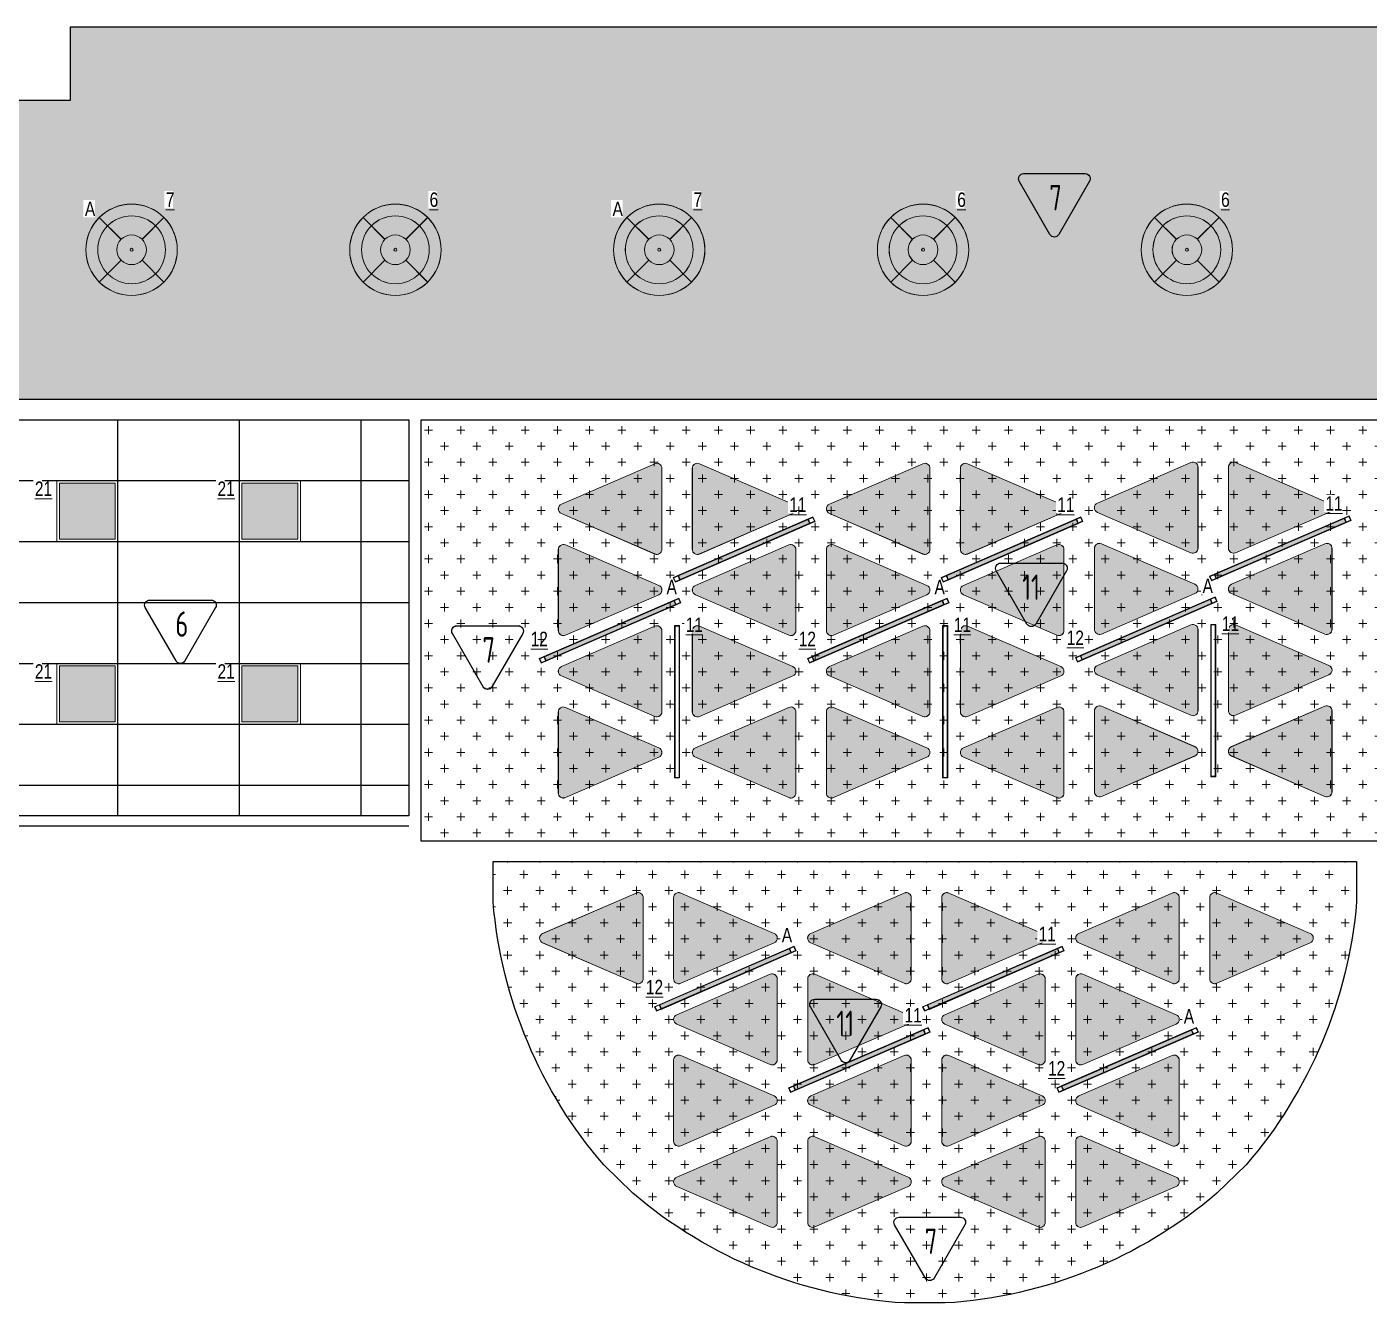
# Model space of a CAD drawing. Header units: millimetres. Extents: x -510890 to 418982, y -118257 to 141350.
# Drawn here: x 83567 to 96796, y 62294 to 74866 of the extents above; entities that cross this region are included whole.
import ezdxf

# ---------------------------------------------------------------- set-up
doc = ezdxf.new("R2010")
doc.units = ezdxf.units.MM
for name, color, linetype, lineweight in [('_ЭОМ_ОБЩ_Освещение_текст тип светильника', 172, 'Continuous', 50), ('_ЭОМ_светильник А', 1, 'Continuous', 35), ('_ЭОМ_светильник Р', 4, 'Continuous', 35), ('АР_Потолки_Штриховка', 252, 'Continuous', 0)]:
    doc.layers.add(name, color=color, linetype=linetype, lineweight=lineweight)
doc.layers.add('X-ref Light', color=250, linetype='Continuous')
for name, color, linetype, lineweight, true_color in [('АР_Потолок_RAL 095 85 40', 7, 'Continuous', 5, 0xddc87a), ('АР_Потолок_RAL 100 70 20', 7, 'Continuous', 5, 0xb3ac85), ('АР_Потолок_Покраска', 7, 'Continuous', 5, 0x007399), ('АР_Потолок_Текстура дерево', 7, 'Continuous', 5, 0xe7bf8e)]:
    doc.layers.add(name, color=color, linetype=linetype, lineweight=lineweight, true_color=true_color)
doc.layers.get('X-ref Light').off()
doc.styles.add('ISOCPEUR', font='isocpeur.ttf', dxfattribs={"height": 800})
doc.styles.add('ГОСТ', font='cad.shx', dxfattribs={"width": 0.8})

# ---------------------------------------------------------------- blocks, each defined once
blk = doc.blocks.new('A$C4757d704')
at = {"true_color": 0xf8f6b0, "transparency": 33554687}
h = blk.add_hatch(color=51, dxfattribs=at)
h.dxf.hatch_style = 1
h.paths.add_polyline_path([(214, 686), (132, 768, 0.198841), (0, 450, 0.198983), (132, 132), (214, 214, -0.198912), (116, 450, -0.198912)])
edge = h.paths.add_edge_path()
edge.add_arc((450, 450), 334, 135, 180)
edge.add_arc((450, 450), 334, 180, 225)
edge.add_line((214, 214), (347, 347))
edge.add_ellipse((450, 450), major_axis=(-146, 0), ratio=1, start_angle=315, end_angle=405, ccw=False)
edge.add_line((347, 553), (214, 686))
edge = h.paths.add_edge_path()
edge.add_line((214, 686), (347, 553))
edge.add_ellipse((450, 450), major_axis=(-146, 0), ratio=1, start_angle=225, end_angle=315, ccw=False)
edge.add_line((553, 553), (686, 686))
edge.add_arc((450, 450), 334, 45, 135)
h.paths.add_polyline_path([(132, 768), (214, 686, -0.414214), (686, 686), (768, 768, 0.414374)])
h.paths.add_polyline_path([(768, 768), (686, 686, -0.198912), (784, 450, -0.198912), (686, 214), (768, 132, 0.198983), (900, 450, 0.198841)])
edge = h.paths.add_edge_path()
edge.add_line((686, 686), (553, 553))
edge.add_ellipse((450, 450), major_axis=(-146, 0), ratio=1, start_angle=495, end_angle=585, ccw=False)
edge.add_line((553, 347), (686, 214))
edge.add_arc((450, 450), 334, 315, 360)
edge.add_arc((450, 450), 334, 0, 45)
edge = h.paths.add_edge_path()
edge.add_ellipse((450, 450), major_axis=(-146, 0), ratio=1, start_angle=405, end_angle=495, ccw=False)
edge.add_line((347, 347), (214, 214))
edge.add_arc((450, 450), 334, 225, 315)
edge.add_line((686, 214), (553, 347))
h.paths.add_polyline_path([(768, 132), (686, 214, -0.414214), (214, 214), (132, 132, 0.414054)])
edge = h.paths.add_edge_path()
edge.add_ellipse((450, 450), major_axis=(-146, 0), ratio=1, start_angle=495, end_angle=585)
edge.add_ellipse((450, 450), major_axis=(-146, 0), ratio=1, start_angle=225, end_angle=315)
edge.add_ellipse((450, 450), major_axis=(-146, 0), ratio=1, start_angle=315, end_angle=405)
edge.add_ellipse((450, 450), major_axis=(-146, 0), ratio=1, start_angle=405, end_angle=495)
edge = h.paths.add_edge_path(flags=0)
edge.add_ellipse((450, 450), major_axis=(-14.6, 0), ratio=1, start_angle=0, end_angle=360)
edge = h.paths.add_edge_path(flags=16)
edge.add_ellipse((450, 450), major_axis=(-14.6, 0), ratio=1, start_angle=0, end_angle=360)
at = {"layer": 'АР_Потолки_Штриховка', "color": 18, "ltscale": 100, "true_color": 0x000000}
for points in [[(132, 768), (347, 553)], [(768, 768), (553, 553)], [(347, 347), (132, 132)], [(553, 347), (768, 132)]]:
    blk.add_lwpolyline(points, dxfattribs=at)
for radius in [450, 334]:
    blk.add_circle((450, 450), radius, dxfattribs=at)
for major_axis in [(-146, 0), (-146, 0), (-14.6, 0)]:
    blk.add_ellipse((450, 450), major_axis=major_axis, ratio=1, start_param=3.926991, end_param=10.210176, dxfattribs=at)
blk = doc.blocks.new('RVE-SLIM-PRIME-595')
at = {"color": 0, "linetype": 'ByBlock', "lineweight": -2, "ltscale": 40}
for points in [[(300, -300), (-300, -300), (-300, 300), (300, 300)], [(275, -275), (-275, -275), (-275, 275), (275, 275)]]:
    blk.add_lwpolyline(points, close=True, dxfattribs=at)
blk = doc.blocks.new('RVE-PLS5070-1500-P')
at = {"color": 0, "linetype": 'ByBlock', "lineweight": -2, "ltscale": 40}
for points in [[(750, -25), (-750, -25), (-750, 25), (750, 25)], [(745, -20), (-745, -20), (-745, 20), (745, 20)]]:
    blk.add_lwpolyline(points, close=True, dxfattribs=at)
blk = doc.blocks.new('светильник школа коридор')
at = {"color": 0, "linetype": 'ByBlock', "lineweight": -2}
for points in [[(-318, 318), (-103, 103)], [(318, 318), (103, 103)], [(-103, -103), (-318, -318)], [(103, -103), (318, -318)]]:
    blk.add_lwpolyline(points, dxfattribs=at)
blk.add_circle((0, 0), 334, dxfattribs=at)
for major_axis in [(-450, 0), (-146, 0), (-146, 0), (-14.6, 0)]:
    blk.add_ellipse((0, 0), major_axis=major_axis, ratio=1, start_param=3.926991, end_param=10.210176, dxfattribs=at)
blk = doc.blocks.new('A$C3d4fb99f')
at = {"layer": 'АР_Потолки_Штриховка', "color": 18, "lineweight": 18, "ltscale": 100, "true_color": 0x000000}
for points in [[(26824, -14536, 0.539691), (26894, -14490), (26894, -13693, 0.539691), (26824, -13647), (25904, -14046, 0.656611), (25904, -14137), (26824, -14536)], [(27264, -14536, -0.539691), (27194, -14490), (27194, -13693, -0.539691), (27264, -13647), (28185, -14046, -0.656611), (28185, -14137), (27264, -14536)], [(29466, -14536, 0.539691), (29536, -14490), (29536, -13693, 0.539691), (29466, -13647), (28545, -14046, 0.656611), (28545, -14137), (29466, -14536)], [(29906, -14536, -0.539691), (29836, -14490), (29836, -13693, -0.539691), (29906, -13647), (30827, -14046, -0.656611), (30827, -14137), (29906, -14536)], [(32108, -14525, 0.539691), (32178, -14479), (32178, -13681, 0.539691), (32108, -13635), (31187, -14034, 0.656611), (31187, -14126), (32108, -14525)], [(32547, -14525, -0.539691), (32478, -14479), (32478, -13681, -0.539691), (32547, -13635), (33468, -14034, -0.656611), (33468, -14126), (32547, -14525)], [(25943, -15336, -0.539691), (25874, -15290), (25874, -14493, -0.539691), (25943, -14447), (26864, -14846, -0.656611), (26864, -14937), (25943, -15336)], [(28145, -15336, 0.539691), (28215, -15290), (28215, -14493, 0.539691), (28145, -14447), (27224, -14846, 0.656611), (27224, -14937), (28145, -15336)], [(28585, -15336, -0.539691), (28515, -15290), (28515, -14493, -0.539691), (28585, -14447), (29506, -14846, -0.656611), (29506, -14937), (28585, -15336)], [(30787, -15336, 0.539691), (30857, -15290), (30857, -14493, 0.539691), (30787, -14447), (29866, -14846, 0.656611), (29866, -14937), (30787, -15336)], [(31227, -15325, -0.539691), (31157, -15279), (31157, -14481, -0.539691), (31227, -14435), (32147, -14834, -0.656611), (32147, -14926), (31227, -15325)], [(33428, -15325, 0.539691), (33498, -15279), (33498, -14481, 0.539691), (33428, -14435), (32508, -14834, 0.656611), (32508, -14926), (33428, -15325)], [(26824, -16136, 0.539691), (26894, -16090), (26894, -15293, 0.539691), (26824, -15247), (25904, -15646, 0.656611), (25904, -15737), (26824, -16136)], [(27264, -16136, -0.539691), (27194, -16090), (27194, -15293, -0.539691), (27264, -15247), (28185, -15646, -0.656611), (28185, -15737), (27264, -16136)], [(29466, -16136, 0.539691), (29536, -16090), (29536, -15293, 0.539691), (29466, -15247), (28545, -15646, 0.656611), (28545, -15737), (29466, -16136)], [(29906, -16136, -0.539691), (29836, -16090), (29836, -15293, -0.539691), (29906, -15247), (30827, -15646, -0.656611), (30827, -15737), (29906, -16136)], [(32108, -16125, 0.539691), (32178, -16079), (32178, -15281, 0.539691), (32108, -15235), (31187, -15634, 0.656611), (31187, -15726), (32108, -16125)], [(32547, -16125, -0.539691), (32478, -16079), (32478, -15281, -0.539691), (32547, -15235), (33468, -15634, -0.656611), (33468, -15726), (32547, -16125)], [(25943, -16936, -0.539691), (25874, -16890), (25874, -16093, -0.539691), (25943, -16047), (26864, -16446, -0.656611), (26864, -16537), (25943, -16936)], [(28145, -16936, 0.539691), (28215, -16890), (28215, -16093, 0.539691), (28145, -16047), (27224, -16446, 0.656611), (27224, -16537), (28145, -16936)], [(28585, -16936, -0.539691), (28515, -16890), (28515, -16093, -0.539691), (28585, -16047), (29506, -16446, -0.656611), (29506, -16537), (28585, -16936)], [(30787, -16936, 0.539691), (30857, -16890), (30857, -16093, 0.539691), (30787, -16047), (29866, -16446, 0.656611), (29866, -16537), (30787, -16936)], [(31227, -16925, -0.539691), (31157, -16879), (31157, -16081, -0.539691), (31227, -16035), (32147, -16434, -0.656611), (32147, -16526), (31227, -16925)], [(33428, -16925, 0.539691), (33498, -16879), (33498, -16081, 0.539691), (33428, -16035), (32508, -16434, 0.656611), (32508, -16526), (33428, -16925)], [(26640, -18765, 0.539691), (26710, -18719), (26710, -17922, 0.539691), (26640, -17876), (25719, -18274, 0.656611), (25719, -18366), (26640, -18765)], [(27080, -18765, -0.539691), (27010, -18719), (27010, -17922, -0.539691), (27080, -17876), (28001, -18274, -0.656611), (28001, -18366), (27080, -18765)], [(29282, -18765, 0.539691), (29352, -18719), (29352, -17922, 0.539691), (29282, -17876), (28361, -18274, 0.656611), (28361, -18366), (29282, -18765)], [(29722, -18765, -0.539691), (29652, -18719), (29652, -17922, -0.539691), (29722, -17876), (30642, -18274, -0.656611), (30642, -18366), (29722, -18765)], [(31923, -18765, 0.539691), (31993, -18719), (31993, -17922, 0.539691), (31923, -17876), (31003, -18274, 0.656611), (31003, -18366), (31923, -18765)], [(32363, -18765, -0.539691), (32293, -18719), (32293, -17922, -0.539691), (32363, -17876), (33284, -18274, -0.656611), (33284, -18366), (32363, -18765)], [(27961, -19565, 0.539691), (28031, -19519), (28031, -18722, 0.539691), (27961, -18676), (27040, -19074, 0.656611), (27040, -19166), (27961, -19565)], [(28401, -19565, -0.539691), (28331, -19519), (28331, -18722, -0.539691), (28401, -18676), (29322, -19074, -0.656611), (29322, -19166), (28401, -19565)], [(30603, -19565, 0.539691), (30672, -19519), (30672, -18722, 0.539691), (30603, -18676), (29682, -19074, 0.656611), (29682, -19166), (30603, -19565)], [(31042, -19565, -0.539691), (30972, -19519), (30972, -18722, -0.539691), (31042, -18676), (31963, -19074, -0.656611), (31963, -19166), (31042, -19565)], [(27080, -20365, -0.539691), (27010, -20319), (27010, -19522, -0.539691), (27080, -19476), (28001, -19874, -0.656611), (28001, -19966), (27080, -20365)], [(29282, -20365, 0.539691), (29352, -20319), (29352, -19522, 0.539691), (29282, -19476), (28361, -19874, 0.656611), (28361, -19966), (29282, -20365)], [(29722, -20365, -0.539691), (29652, -20319), (29652, -19522, -0.539691), (29722, -19476), (30642, -19874, -0.656611), (30642, -19966), (29722, -20365)], [(31923, -20365, 0.539691), (31993, -20319), (31993, -19522, 0.539691), (31923, -19476), (31003, -19874, 0.656611), (31003, -19966), (31923, -20365)], [(27961, -21165, 0.539691), (28031, -21119), (28031, -20322, 0.539691), (27961, -20276), (27040, -20674, 0.656611), (27040, -20766), (27961, -21165)], [(28401, -21165, -0.539691), (28331, -21119), (28331, -20322, -0.539691), (28401, -20276), (29322, -20674, -0.656611), (29322, -20766), (28401, -21165)], [(30603, -21165, 0.539691), (30672, -21119), (30672, -20322, 0.539691), (30603, -20276), (29682, -20674, 0.656611), (29682, -20766), (30603, -21165)], [(31042, -21165, -0.539691), (30972, -21119), (30972, -20322, -0.539691), (31042, -20276), (31963, -20674, -0.656611), (31963, -20766), (31042, -21165)]]:
    blk.add_lwpolyline(points, format="xyb", dxfattribs=at)
for points in [[(21531, -14414), (20931, -14414), (20931, -13814), (21531, -13814)], [(21506, -14389), (20956, -14389), (20956, -13839), (21506, -13839)], [(23331, -14414), (22731, -14414), (22731, -13814), (23331, -13814)], [(23306, -14389), (22756, -14389), (22756, -13839), (23306, -13839)], [(27072, -14793), (28357, -14236), (28337, -14190), (27052, -14747)], [(27075, -14786), (28350, -14234), (28334, -14197), (27059, -14749)], [(29714, -14793), (30999, -14236), (30979, -14190), (29694, -14747)], [(29716, -14786), (30992, -14234), (30976, -14197), (29701, -14749)], [(32356, -14781), (33640, -14225), (33620, -14179), (32336, -14735)], [(32358, -14775), (33634, -14222), (33618, -14186), (32342, -14738)], [(25751, -15593), (27036, -15036), (27016, -14990), (25732, -15547)], [(25754, -15586), (27030, -15034), (27014, -14997), (25738, -15549)], [(28393, -15593), (29678, -15036), (29658, -14990), (28373, -15547)], [(28396, -15586), (29671, -15034), (29655, -14997), (28380, -15549)], [(31035, -15581), (32319, -15025), (32300, -14979), (31015, -15535)], [(31037, -15575), (32313, -15022), (32297, -14986), (31022, -15538)], [(21531, -16214), (20931, -16214), (20931, -15614), (21531, -15614)], [(21506, -16189), (20956, -16189), (20956, -15639), (21506, -15639)], [(23331, -16214), (22731, -16214), (22731, -15614), (23331, -15614)], [(23306, -16189), (22756, -16189), (22756, -15639), (23306, -15639)], [(26888, -19022), (28173, -18465), (28153, -18419), (26868, -18976)], [(26891, -19015), (28166, -18462), (28150, -18426), (26875, -18978)], [(29530, -19022), (30814, -18465), (30794, -18419), (29510, -18976)], [(29532, -19015), (30808, -18462), (30792, -18426), (29516, -18978)], [(28209, -19822), (29494, -19265), (29474, -19219), (28189, -19776)], [(28211, -19815), (29487, -19262), (29471, -19226), (28196, -19778)], [(30850, -19822), (32135, -19265), (32115, -19219), (30830, -19776)], [(30853, -19815), (32128, -19262), (32113, -19226), (30837, -19778)]]:
    blk.add_lwpolyline(points, close=True, dxfattribs=at)
at = {"layer": '_ЭОМ_светильник А', "color": 18, "lineweight": 18, "ltscale": 100, "true_color": 0x000000, "rotation": 203.4213310063314}
for p in [(26384, -15292), (29026, -15292), (31667, -15280), (27520, -18720), (31483, -19520)]:
    blk.add_blockref('RVE-PLS5070-1500-P', p, dxfattribs=at)
at = {"layer": '_ЭОМ_светильник Р', "color": 18, "lineweight": 18, "ltscale": 100, "true_color": 0x000000}
for name, p in [('светильник школа коридор', (24268, -11540)), ('светильник школа коридор', (29468, -11540)), ('светильник школа коридор', (32068, -11540)), ('RVE-SLIM-PRIME-595', (21231, -14114)), ('RVE-SLIM-PRIME-595', (23031, -14114)), ('RVE-SLIM-PRIME-595', (21231, -15914)), ('RVE-SLIM-PRIME-595', (23031, -15914))]:
    blk.add_blockref(name, p, dxfattribs=at)
for p, rotation in [((27044, -15992), 89.99999999999997), ((29686, -15992), 89.99999999999997), ((32328, -15980), 89.99999999999997), ((28841, -19520), 203.4213310063314)]:
    blk.add_blockref('RVE-PLS5070-1500-P', p, dxfattribs=dict(at, rotation=rotation))
at = {"layer": 'X-ref Light', "color": 18, "linetype": 'ByBlock', "lineweight": 18, "ltscale": 40, "true_color": 0x000000}
for p in [(21218, -11990), (23818, -11990), (26418, -11990), (29018, -11990), (31618, -11990)]:
    blk.add_blockref('A$C4757d704', p, dxfattribs=at)
at = {"layer": '_ЭОМ_ОБЩ_Освещение_текст тип светильника', "color": 18, "lineweight": 18, "ltscale": 40, "true_color": 0x000000, "char_height": 142.2, "width": 55.87, "attachment_point": 1, "style": 'ГОСТ', "bg_fill": 3, "box_fill_scale": 1.1, "bg_fill_color": 256, "bg_fill_transparency": 0}
for s, insert in [('{\\L6}', (24605, -10975)), ('{\\L6}', (29805, -10975)), ('{\\L6}', (32405, -10975)), ('{\\L21}', (20715, -13822)), ('{\\L21}', (22515, -13822)), ('{\\L11}', (27129, -15163)), ('{\\L11}', (29771, -15163)), ('{\\L11}', (32412, -15151)), ('{\\L12}', (25601, -15302)), ('{\\L12}', (28243, -15302)), ('{\\L12}', (30884, -15291)), ('{\\L21}', (20715, -15622)), ('{\\L21}', (22515, -15622)), ('{\\L12}', (26737, -18731)), ('{\\L11}', (29286, -19008)), ('{\\L12}', (30700, -19531))]:
    blk.add_mtext(s, dxfattribs=dict(at, insert=insert))
at = {"layer": '_ЭОМ_светильник А', "color": 18, "lineweight": 18, "ltscale": 100, "true_color": 0x000000, "char_height": 142, "width": 86.04, "attachment_point": 1, "style": 'ГОСТ', "bg_fill": 3, "box_fill_scale": 1.1, "bg_fill_color": 256, "bg_fill_transparency": 0}
for insert in [(21208, -11065, 0), (26408, -11065, 0), (26940, -14790), (29581, -14790), (32223, -14779), (28076, -18219), (32038, -19019)]:
    blk.add_mtext('А', dxfattribs=dict(at, insert=insert))
at = {"layer": '_ЭОМ_светильник А', "color": 18, "lineweight": 18, "ltscale": 100, "true_color": 0x000000}
for p in [(21668, -11540), (26868, -11540)]:
    blk.add_blockref('светильник школа коридор', p, dxfattribs=at)
at = {"layer": '_ЭОМ_светильник Р', "color": 18, "lineweight": 18, "ltscale": 100, "true_color": 0x000000, "rotation": 203.4213310063314}
for p in [(27705, -14492), (30346, -14492), (32988, -14480), (30162, -18720)]:
    blk.add_blockref('RVE-PLS5070-1500-P', p, dxfattribs=at)
at = {"layer": '_ЭОМ_ОБЩ_Освещение_текст тип светильника', "color": 18, "lineweight": 18, "ltscale": 40, "true_color": 0x000000, "char_height": 142.2, "width": 55.87, "attachment_point": 1, "style": 'ГОСТ', "bg_fill": 3, "box_fill_scale": 1.1, "bg_fill_color": 256, "bg_fill_transparency": 0}
for s, insert in [('{\\L7}', (22005, -10975)), ('{\\L7}', (27205, -10975)), ('{\\L11}', (28150, -13979)), ('{\\L11}', (30791, -13979)), ('{\\L11}', (33433, -13967)), ('{\\L11}', (30607, -18208))]:
    blk.add_mtext(s, dxfattribs=dict(at, insert=insert))

msp = doc.modelspace()

# ---------------------------------------------------------------- hatches: boundary and pattern name
at = {"layer": 'АР_Потолки_Штриховка', "ltscale": 100, "true_color": 0xf8f6b0}
h = msp.add_hatch(color=51, dxfattribs=at)
h.dxf.hatch_style = 1
h.paths.add_polyline_path([(83887.5, 69820.7), (84437.5, 69820.7), (84437.5, 70370.7), (83887.5, 70370.7)])
h = msp.add_hatch(color=51, dxfattribs=at)
h.dxf.hatch_style = 1
h.paths.add_polyline_path([(85687.5, 69820.7), (86237.5, 69820.7), (86237.5, 70370.7), (85687.5, 70370.7)])
h = msp.add_hatch(color=51, dxfattribs=at)
h.dxf.hatch_style = 1
h.paths.add_polyline_path([(90006.3, 69423.5), (91281.8, 69976), (91265.9, 70012.7), (89990.4, 69460.2)])
h = msp.add_hatch(color=51, dxfattribs=at)
h.dxf.hatch_style = 1
h.paths.add_polyline_path([(92648, 69423.5), (93923.5, 69976), (93907.6, 70012.7), (92632.1, 69460.2)])
h = msp.add_hatch(color=51, dxfattribs=at)
h.dxf.hatch_style = 1
h.paths.add_polyline_path([(95289.6, 69434.9), (96565.1, 69987.4), (96549.2, 70024.1), (95273.7, 69471.6)])
h = msp.add_hatch(color=51, dxfattribs=at)
h.dxf.hatch_style = 1
h.paths.add_polyline_path([(88685.6, 68623.5), (89961.1, 69176), (89945.2, 69212.7), (88669.7, 68660.2)])
h = msp.add_hatch(color=51, dxfattribs=at)
h.dxf.hatch_style = 1
h.paths.add_polyline_path([(91327.2, 68623.5), (92602.7, 69176), (92586.8, 69212.7), (91311.3, 68660.2)])
h = msp.add_hatch(color=51, dxfattribs=at)
h.dxf.hatch_style = 1
h.paths.add_polyline_path([(93968.9, 68634.9), (95244.4, 69187.4), (95228.5, 69224.1), (93953, 68671.6)])
h = msp.add_hatch(color=51, dxfattribs=at)
h.dxf.hatch_style = 1
h.paths.add_polyline_path([(83887.5, 68020.7), (84437.5, 68020.7), (84437.5, 68570.7), (83887.5, 68570.7)])
h = msp.add_hatch(color=51, dxfattribs=at)
h.dxf.hatch_style = 1
h.paths.add_polyline_path([(85687.5, 68020.7), (86237.5, 68020.7), (86237.5, 68570.7), (85687.5, 68570.7)])
h = msp.add_hatch(color=51, dxfattribs=at)
h.dxf.hatch_style = 1
h.paths.add_polyline_path([(89822.1, 65194.7), (91097.5, 65747.2), (91081.6, 65783.9), (89806.2, 65231.4)])
h = msp.add_hatch(color=51, dxfattribs=at)
h.dxf.hatch_style = 1
h.paths.add_polyline_path([(92463.7, 65194.7), (93739.2, 65747.2), (93723.3, 65783.9), (92447.8, 65231.4)])
h = msp.add_hatch(color=51, dxfattribs=at)
h.dxf.hatch_style = 1
h.paths.add_polyline_path([(91142.9, 64394.7), (92418.4, 64947.2), (92402.5, 64983.9), (91127, 64431.4)])
h = msp.add_hatch(color=51, dxfattribs=at)
h.dxf.hatch_style = 1
h.paths.add_polyline_path([(93784.4, 64394.7), (95059.9, 64947.2), (95044, 64983.9), (93768.5, 64431.4)])
at = {"layer": 'АР_Потолок_RAL 095 85 40', "transparency": 33554687}
h = msp.add_hatch(color=256, dxfattribs=at)
h.dxf.hatch_style = 1
h.paths.add_polyline_path([(88835.1, 70164, 0.6566108), (88835.1, 70072.2), (89755.9, 69673.3, 0.5396909), (89825.8, 69719.2), (89825.8, 70516.9, 0.5396909), (89755.9, 70562.8)])
h = msp.add_hatch(color=256, dxfattribs=at)
h.dxf.hatch_style = 1
h.paths.add_polyline_path([(93758, 70072.2, 0.6566108), (93758, 70164), (92837.3, 70562.8, 0.5396909), (92767.4, 70516.9), (92767.4, 69719.2, 0.5396909), (92837.3, 69673.3)])
h = msp.add_hatch(color=256, dxfattribs=at)
h.dxf.hatch_style = 1
h.paths.add_polyline_path([(91516.5, 69762.8, 0.5396909), (91446.6, 69716.9), (91446.6, 68919.2, 0.5396909), (91516.5, 68873.3), (92437.3, 69272.2, 0.6566108), (92437.3, 69364)])
h = msp.add_hatch(color=256, dxfattribs=at)
h.dxf.hatch_style = 1
h.paths.add_polyline_path([(96359.9, 68884.8, 0.5396909), (96429.8, 68930.6), (96429.8, 69728.3, 0.5396909), (96359.9, 69774.2), (95439.2, 69375.4, 0.6566108), (95439.2, 69283.6)])
h = msp.add_hatch(color=256, dxfattribs=at)
h.dxf.hatch_style = 1
h.paths.add_polyline_path([(90195.6, 68962.8, 0.5396909), (90125.8, 68916.9), (90125.8, 68119.2, 0.5396909), (90195.6, 68073.3), (91116.4, 68472.2, 0.6566108), (91116.4, 68564)])
h = msp.add_hatch(color=256, dxfattribs=at)
h.dxf.hatch_style = 1
h.paths.add_polyline_path([(95039.2, 68084.8, 0.5396909), (95109.1, 68130.6), (95109.1, 68928.3, 0.5396909), (95039.2, 68974.2), (94118.4, 68575.4, 0.6566108), (94118.4, 68483.6)])
h = msp.add_hatch(color=256, dxfattribs=at)
h.dxf.hatch_style = 1
h.paths.add_polyline_path([(88874.9, 68162.8, 0.5396909), (88805, 68116.9), (88805, 67319.2, 0.5396909), (88874.9, 67273.3), (89795.6, 67672.2, 0.6566108), (89795.6, 67764)])
h = msp.add_hatch(color=256, dxfattribs=at)
h.dxf.hatch_style = 1
h.paths.add_polyline_path([(92797.5, 67764, 0.6566108), (92797.5, 67672.2), (93718.3, 67273.3, 0.5396909), (93788.1, 67319.2), (93788.1, 68116.9, 0.5396909), (93718.3, 68162.8)])
h = msp.add_hatch(color=256, dxfattribs=at)
h.dxf.hatch_style = 1
h.paths.add_polyline_path([(88650.9, 65935.2, 0.6566108), (88650.9, 65843.4), (89571.6, 65444.6, 0.5396909), (89641.5, 65490.5), (89641.5, 66288.2, 0.5396909), (89571.6, 66334)])
h = msp.add_hatch(color=256, dxfattribs=at)
h.dxf.hatch_style = 1
h.paths.add_polyline_path([(93573.7, 65843.4, 0.6566108), (93573.7, 65935.2), (92653, 66334, 0.5396909), (92583.1, 66288.2), (92583.1, 65490.5, 0.5396909), (92653, 65444.6)])
h = msp.add_hatch(color=256, dxfattribs=at)
h.dxf.hatch_style = 1
h.paths.add_polyline_path([(91332.2, 65534, 0.5396909), (91262.4, 65488.2), (91262.4, 64690.5, 0.5396909), (91332.2, 64644.6), (92253, 65043.4, 0.6566108), (92253, 65135.2)])
h = msp.add_hatch(color=256, dxfattribs=at)
h.dxf.hatch_style = 1
h.paths.add_polyline_path([(90011.4, 64734, 0.5396909), (89941.5, 64688.2), (89941.5, 63890.5, 0.5396909), (90011.4, 63844.6), (90932.1, 64243.4, 0.6566108), (90932.1, 64335.2)])
h = msp.add_hatch(color=256, dxfattribs=at)
h.dxf.hatch_style = 1
h.paths.add_polyline_path([(94854.7, 63844.6, 0.5396909), (94924.6, 63890.5), (94924.6, 64688.2, 0.5396909), (94854.7, 64734), (93934, 64335.2, 0.6566108), (93934, 64243.4)])
h = msp.add_hatch(color=256, dxfattribs=at)
h.dxf.hatch_style = 1
h.paths.add_polyline_path([(92613.2, 63535.2, 0.6566108), (92613.2, 63443.4), (93534, 63044.6, 0.5396909), (93603.9, 63090.5), (93603.9, 63888.2, 0.5396909), (93534, 63934)])
at = {"layer": 'АР_Потолок_RAL 100 70 20', "transparency": 33554687}
h = msp.add_hatch(color=256, dxfattribs=at)
h.dxf.hatch_style = 1
h.paths.add_polyline_path([(91476.8, 70164, 0.6566108), (91476.8, 70072.2), (92397.5, 69673.3, 0.5396909), (92467.4, 69719.2), (92467.4, 70516.9, 0.5396909), (92397.5, 70562.8)])
h = msp.add_hatch(color=256, dxfattribs=at)
h.dxf.hatch_style = 1
h.paths.add_polyline_path([(95478.9, 70574.2, 0.5396909), (95409.1, 70528.3), (95409.1, 69730.6, 0.5396909), (95478.9, 69684.8), (96399.7, 70083.6, 0.6566108), (96399.7, 70175.4)])
h = msp.add_hatch(color=256, dxfattribs=at)
h.dxf.hatch_style = 1
h.paths.add_polyline_path([(90155.9, 69364, 0.6566108), (90155.9, 69272.2), (91076.6, 68873.3, 0.5396909), (91146.5, 68919.2), (91146.5, 69716.9, 0.5396909), (91076.6, 69762.8)])
h = msp.add_hatch(color=256, dxfattribs=at)
h.dxf.hatch_style = 1
h.paths.add_polyline_path([(94088.3, 68930.6, 0.5396909), (94158.2, 68884.8), (95078.9, 69283.6, 0.6566108), (95078.9, 69375.4), (94158.2, 69774.2, 0.5396909), (94088.3, 69728.3)])
h = msp.add_hatch(color=256, dxfattribs=at)
h.dxf.hatch_style = 1
h.paths.add_polyline_path([(88835.1, 68564, 0.6566108), (88835.1, 68472.2), (89755.9, 68073.3, 0.5396909), (89825.8, 68119.2), (89825.8, 68916.9, 0.5396909), (89755.9, 68962.8)])
h = msp.add_hatch(color=256, dxfattribs=at)
h.dxf.hatch_style = 1
h.paths.add_polyline_path([(93758, 68472.2, 0.6566108), (93758, 68564), (92837.3, 68962.8, 0.5396909), (92767.4, 68916.9), (92767.4, 68119.2, 0.5396909), (92837.3, 68073.3)])
h = msp.add_hatch(color=256, dxfattribs=at)
h.dxf.hatch_style = 1
h.paths.add_polyline_path([(91516.5, 68162.8, 0.5396909), (91446.6, 68116.9), (91446.6, 67319.2, 0.5396909), (91516.5, 67273.3), (92437.3, 67672.2, 0.6566108), (92437.3, 67764)])
h = msp.add_hatch(color=256, dxfattribs=at)
h.dxf.hatch_style = 1
h.paths.add_polyline_path([(96359.9, 67284.8, 0.5396909), (96429.8, 67330.6), (96429.8, 68128.3, 0.5396909), (96359.9, 68174.2), (95439.2, 67775.4, 0.6566108), (95439.2, 67683.6)])
h = msp.add_hatch(color=256, dxfattribs=at)
h.dxf.hatch_style = 1
h.paths.add_polyline_path([(91292.5, 65935.2, 0.6566108), (91292.5, 65843.4), (92213.2, 65444.6, 0.5396909), (92283.1, 65490.5), (92283.1, 66288.2, 0.5396909), (92213.2, 66334)])
h = msp.add_hatch(color=256, dxfattribs=at)
h.dxf.hatch_style = 1
h.paths.add_polyline_path([(95294.5, 66334, 0.5396909), (95224.6, 66288.2), (95224.6, 65490.5, 0.5396909), (95294.5, 65444.6), (96215.2, 65843.4, 0.6566108), (96215.2, 65935.2)])
h = msp.add_hatch(color=256, dxfattribs=at)
h.dxf.hatch_style = 1
h.paths.add_polyline_path([(89971.6, 65135.2, 0.6566108), (89971.6, 65043.4), (90892.4, 64644.6, 0.5396909), (90962.2, 64690.5), (90962.2, 65488.2, 0.5396909), (90892.4, 65534)])
h = msp.add_hatch(color=256, dxfattribs=at)
h.dxf.hatch_style = 1
h.paths.add_polyline_path([(93903.9, 64690.5, 0.5396909), (93973.7, 64644.6), (94894.5, 65043.4, 0.6566108), (94894.5, 65135.2), (93973.7, 65534, 0.5396909), (93903.9, 65488.2)])
h = msp.add_hatch(color=256, dxfattribs=at)
h.dxf.hatch_style = 1
h.paths.add_polyline_path([(93573.7, 64243.4, 0.6566108), (93573.7, 64335.2), (92653, 64734, 0.5396909), (92583.1, 64688.2), (92583.1, 63890.5, 0.5396909), (92653, 63844.6)])
h = msp.add_hatch(color=256, dxfattribs=at)
h.dxf.hatch_style = 1
h.paths.add_polyline_path([(91332.2, 63934, 0.5396909), (91262.4, 63888.2), (91262.4, 63090.5, 0.5396909), (91332.2, 63044.6), (92253, 63443.4, 0.6566108), (92253, 63535.2)])
at = {"layer": 'АР_Потолок_Покраска'}
h = msp.add_hatch(dxfattribs=at)
h.set_pattern_fill('CROSS', color=256, scale=25)
h.set_pattern_definition([(0, (134938.16, 0.001), (158.75, 158.75), [79.375, -238.125]), (90, (134977.84, -39.69), (-158.75, 158.75), [79.375, -238.125])])
h.paths.add_polyline_path([(79192.5, 74144.5), (83997.5, 74144.5), (83997.5, 74865.7), (100757.5, 74865.7), (100757.5, 74144.5), (105607.5, 74144.5), (105607.5, 71195.7), (79192.5, 71195.7)])
h = msp.add_hatch(dxfattribs=at)
h.set_pattern_fill('CROSS', color=256, scale=25)
h.set_pattern_definition([(0, (-163498.08, 56765.23), (158.75, 158.75), [79.375, -238.125]), (90, (-163458.4, 56725.54), (-158.75, 158.75), [79.375, -238.125])])
h.paths.add_polyline_path([(87452.5, 70993.8), (97690.8, 70995.7), (97690.8, 66845.7), (87452.5, 66845.7)])
h = msp.add_hatch(dxfattribs=at)
h.set_pattern_fill('CROSS', color=256, scale=25)
h.set_pattern_definition([(0, (134938.16, 0), (158.75, 158.75), [79.375, -238.125]), (90, (134977.84, -39.69), (-158.75, 158.75), [79.375, -238.125])])
edge = h.paths.add_edge_path()
edge.add_line((88162, 66645.7), (96672.2, 66645.7))
edge.add_line((96672.2, 66645.7), (96672.2, 66245.7))
edge.add_arc((92116.9, 66636.9), 4572, 319.30037, 355.09177, ccw=False)
edge.add_line((95583.1, 63655.5), (95295.4, 63377.6))
edge.add_arc((92342.9, 66830.2), 4542.9, 273.46523, 310.53514, ccw=False)
edge.add_line((92617.5, 62295.7), (92217.5, 62295.7))
edge.add_arc((92492, 66830.2), 4542.9, 229.4653, 266.535, ccw=False)
edge.add_line((89539.6, 63377.6), (89251.9, 63655.5))
edge.add_arc((92718.6, 66638.5), 4573.5, 184.92695, 220.71087, ccw=False)
edge.add_line((88162, 66245.7), (88162, 66645.7))
at = {"layer": 'АР_Потолок_Текстура дерево', "transparency": 33554687}
h = msp.add_hatch(color=256, dxfattribs=at)
h.dxf.hatch_style = 1
h.paths.add_polyline_path([(90195.6, 70562.8, 0.5396909), (90125.8, 70516.9), (90125.8, 69719.2, 0.5396909), (90195.6, 69673.3), (91116.4, 70072.2, 0.6566108), (91116.4, 70164)])
h = msp.add_hatch(color=256, dxfattribs=at)
h.dxf.hatch_style = 1
h.paths.add_polyline_path([(95039.2, 69684.8, 0.5396909), (95109.1, 69730.6), (95109.1, 70528.3, 0.5396909), (95039.2, 70574.2), (94118.4, 70175.4, 0.6566108), (94118.4, 70083.6)])
h = msp.add_hatch(color=256, dxfattribs=at)
h.dxf.hatch_style = 1
h.paths.add_polyline_path([(88874.9, 69762.8, 0.5396909), (88805, 69716.9), (88805, 68919.2, 0.5396909), (88874.9, 68873.3), (89795.6, 69272.2, 0.6566108), (89795.6, 69364)])
h = msp.add_hatch(color=256, dxfattribs=at)
h.dxf.hatch_style = 1
h.paths.add_polyline_path([(92797.5, 69364, 0.6566108), (92797.5, 69272.2), (93718.3, 68873.3, 0.5396909), (93788.1, 68919.2), (93788.1, 69716.9, 0.5396909), (93718.3, 69762.8)])
h = msp.add_hatch(color=256, dxfattribs=at)
h.dxf.hatch_style = 1
h.paths.add_polyline_path([(91476.8, 68564, 0.6566108), (91476.8, 68472.2), (92397.5, 68073.3, 0.5396909), (92467.4, 68119.2), (92467.4, 68916.9, 0.5396909), (92397.5, 68962.8)])
h = msp.add_hatch(color=256, dxfattribs=at)
h.dxf.hatch_style = 1
h.paths.add_polyline_path([(95478.9, 68974.2, 0.5396909), (95409.1, 68928.3), (95409.1, 68130.6, 0.5396909), (95478.9, 68084.8), (96399.7, 68483.6, 0.6566108), (96399.7, 68575.4)])
h = msp.add_hatch(color=256, dxfattribs=at)
h.dxf.hatch_style = 1
h.paths.add_polyline_path([(90155.9, 67764, 0.6566108), (90155.9, 67672.2), (91076.6, 67273.3, 0.5396909), (91146.5, 67319.2), (91146.5, 68116.9, 0.5396909), (91076.6, 68162.8)])
h = msp.add_hatch(color=256, dxfattribs=at)
h.dxf.hatch_style = 1
h.paths.add_polyline_path([(94088.3, 67330.6, 0.5396909), (94158.2, 67284.8), (95078.9, 67683.6, 0.6566108), (95078.9, 67775.4), (94158.2, 68174.2, 0.5396909), (94088.3, 68128.3)])
h = msp.add_hatch(color=256, dxfattribs=at)
h.dxf.hatch_style = 1
h.paths.add_polyline_path([(90011.4, 66334, 0.5396909), (89941.5, 66288.2), (89941.5, 65490.5, 0.5396909), (90011.4, 65444.6), (90932.1, 65843.4, 0.6566108), (90932.1, 65935.2)])
h = msp.add_hatch(color=256, dxfattribs=at)
h.dxf.hatch_style = 1
h.paths.add_polyline_path([(94854.7, 65444.6, 0.5396909), (94924.6, 65490.5), (94924.6, 66288.2, 0.5396909), (94854.7, 66334), (93934, 65935.2, 0.6566108), (93934, 65843.4)])
h = msp.add_hatch(color=256, dxfattribs=at)
h.dxf.hatch_style = 1
h.paths.add_polyline_path([(92613.2, 65135.2, 0.6566108), (92613.2, 65043.4), (93534, 64644.6, 0.5396909), (93603.9, 64690.5), (93603.9, 65488.2, 0.5396909), (93534, 65534)])
h = msp.add_hatch(color=256, dxfattribs=at)
h.dxf.hatch_style = 1
h.paths.add_polyline_path([(91292.5, 64335.2, 0.6566108), (91292.5, 64243.4), (92213.2, 63844.6, 0.5396909), (92283.1, 63890.5), (92283.1, 64688.2, 0.5396909), (92213.2, 64734)])
h = msp.add_hatch(color=256, dxfattribs=at)
h.dxf.hatch_style = 1
h.paths.add_polyline_path([(89971.6, 63535.2, 0.6566108), (89971.6, 63443.4), (90892.4, 63044.6, 0.5396909), (90962.2, 63090.5), (90962.2, 63888.2, 0.5396909), (90892.4, 63934)])
h = msp.add_hatch(color=256, dxfattribs=at)
h.dxf.hatch_style = 1
h.paths.add_polyline_path([(93903.9, 63090.5, 0.5396909), (93973.7, 63044.6), (94894.5, 63443.4, 0.6566108), (94894.5, 63535.2), (93973.7, 63934, 0.5396909), (93903.9, 63888.2)])

# ---------------------------------------------------------------- linework, layer by layer
for points in [[(79192.5, 74144.5), (83997.5, 74144.5), (83997.5, 74865.7), (100757.5, 74865.7), (100757.5, 74144.5), (105607.5, 74144.5), (105607.5, 71195.7), (79192.5, 71195.7)], [(79192.5, 70995.7), (87332.5, 70995.7), (87332.5, 67095.7), (79192.5, 67095.7)], [(87452.5, 70993.8), (97690.8, 70995.7), (97690.8, 66845.7), (87452.5, 66845.7)]]:
    msp.add_lwpolyline(points, close=True)
for points in [[(93390.4, 73420.2), (93996.7, 73420.2, -0.5773495), (94040, 73345.2), (93736.9, 72820.2, -0.5773541), (93650.3, 72820.2), (93347.1, 73345.2, -0.5773491), (93390.4, 73420.2, -0.0000017)], [(93164, 69583.3), (93770.2, 69583.3, -0.5773495), (93813.5, 69508.3), (93510.4, 68983.3, -0.5773541), (93423.8, 68983.3), (93120.7, 69508.3, -0.5773491), (93164, 69583.3, -0.0000017)], [(84777.5, 69219.8), (85383.7, 69219.8, -0.5773495), (85427, 69144.8), (85123.9, 68619.8, -0.5773541), (85037.3, 68619.8), (84734.2, 69144.8, -0.5773491), (84777.5, 69219.8, -0.0000017)], [(87804.2, 68966.4), (88410.5, 68966.4, -0.5773495), (88453.8, 68891.4), (88150.7, 68366.4, -0.5773541), (88064.1, 68366.4), (87760.9, 68891.4, -0.5773491), (87804.2, 68966.4, -0.0000017)], [(87804.2, 68964.5), (88410.5, 68964.5, -0.5773495), (88453.8, 68889.5), (88150.7, 68364.5, -0.5773541), (88064.1, 68364.5), (87760.9, 68889.5, -0.5773491), (87804.2, 68964.5, -0.0000017)], [(91332.8, 65287.2), (91939, 65287.2, -0.5773495), (91982.3, 65212.2), (91679.2, 64687.2, -0.5773541), (91592.6, 64687.2), (91289.5, 65212.2, -0.5773491), (91332.8, 65287.2, -0.0000017)], [(92162.6, 63140.7), (92768.9, 63140.7, -0.5773495), (92812.2, 63065.7), (92509.1, 62540.7, -0.5773541), (92422.5, 62540.7), (92119.3, 63065.7, -0.5773491), (92162.6, 63140.7, -0.0000017)]]:
    msp.add_lwpolyline(points, format="xyb")
for points in [[(84462.5, 67095.7), (84462.5, 70995.7)], [(85662.5, 67095.7), (85662.5, 70995.7)], [(86862.5, 67095.7), (86862.5, 70995.7)], [(79192.5, 70395.7), (87332.5, 70395.7)], [(79192.5, 69795.7), (87332.5, 69795.7)], [(79192.5, 69195.7), (87332.5, 69195.7)], [(79192.5, 68595.7), (87332.5, 68595.7)], [(79192.5, 67995.7), (87332.5, 67995.7)], [(79192.5, 67395.7), (87332.5, 67395.7)], [(79192.5, 66995.7), (87332.5, 66995.7)]]:
    msp.add_lwpolyline(points)
msp.add_lwpolyline([(88162, 66645.7), (96672.2, 66645.7), (96672.2, 66245.7, -0.1574515), (95583.1, 63655.5), (95295.4, 63377.6, -0.1631735), (92617.5, 62295.7), (92217.5, 62295.7, -0.1631725), (89539.6, 63377.6), (89251.9, 63655.5, -0.1574181), (88162, 66245.7)], format="xyb", close=True)
at = {"layer": 'АР_Потолки_Штриховка', "color": 18, "ltscale": 100, "true_color": 0x000000}
for points in [[(89755.9, 69673.3, 0.5396909), (89825.8, 69719.2), (89825.8, 70516.9, 0.5396909), (89755.9, 70562.8), (88835.1, 70164, 0.6566108), (88835.1, 70072.2), (89755.9, 69673.3)], [(90195.6, 69673.3, -0.5396909), (90125.8, 69719.2), (90125.8, 70516.9, -0.5396909), (90195.6, 70562.8), (91116.4, 70164, -0.6566108), (91116.4, 70072.2), (90195.6, 69673.3)], [(92397.5, 69673.3, 0.5396909), (92467.4, 69719.2), (92467.4, 70516.9, 0.5396909), (92397.5, 70562.8), (91476.8, 70164, 0.6566108), (91476.8, 70072.2), (92397.5, 69673.3)], [(92837.3, 69673.3, -0.5396909), (92767.4, 69719.2), (92767.4, 70516.9, -0.5396909), (92837.3, 70562.8), (93758, 70164, -0.6566108), (93758, 70072.2), (92837.3, 69673.3)], [(95039.2, 69684.8, 0.5396909), (95109.1, 69730.6), (95109.1, 70528.3, 0.5396909), (95039.2, 70574.2), (94118.4, 70175.4, 0.6566108), (94118.4, 70083.6), (95039.2, 69684.8)], [(95478.9, 69684.8, -0.5396909), (95409.1, 69730.6), (95409.1, 70528.3, -0.5396909), (95478.9, 70574.2), (96399.7, 70175.4, -0.6566108), (96399.7, 70083.6), (95478.9, 69684.8)], [(88874.9, 68873.3, -0.5396909), (88805, 68919.2), (88805, 69716.9, -0.5396909), (88874.9, 69762.8), (89795.6, 69364, -0.6566108), (89795.6, 69272.2), (88874.9, 68873.3)], [(91076.6, 68873.3, 0.5396909), (91146.5, 68919.2), (91146.5, 69716.9, 0.5396909), (91076.6, 69762.8), (90155.9, 69364, 0.6566108), (90155.9, 69272.2), (91076.6, 68873.3)], [(91516.5, 68873.3, -0.5396909), (91446.6, 68919.2), (91446.6, 69716.9, -0.5396909), (91516.5, 69762.8), (92437.3, 69364, -0.6566108), (92437.3, 69272.2), (91516.5, 68873.3)], [(93718.3, 68873.3, 0.5396909), (93788.1, 68919.2), (93788.1, 69716.9, 0.5396909), (93718.3, 69762.8), (92797.5, 69364, 0.6566108), (92797.5, 69272.2), (93718.3, 68873.3)], [(94158.2, 68884.8, -0.5396909), (94088.3, 68930.6), (94088.3, 69728.3, -0.5396909), (94158.2, 69774.2), (95078.9, 69375.4, -0.6566108), (95078.9, 69283.6), (94158.2, 68884.8)], [(96359.9, 68884.8, 0.5396909), (96429.8, 68930.6), (96429.8, 69728.3, 0.5396909), (96359.9, 69774.2), (95439.2, 69375.4, 0.6566108), (95439.2, 69283.6), (96359.9, 68884.8)], [(89755.9, 68073.3, 0.5396909), (89825.8, 68119.2), (89825.8, 68916.9, 0.5396909), (89755.9, 68962.8), (88835.1, 68564, 0.6566108), (88835.1, 68472.2), (89755.9, 68073.3)], [(90195.6, 68073.3, -0.5396909), (90125.8, 68119.2), (90125.8, 68916.9, -0.5396909), (90195.6, 68962.8), (91116.4, 68564, -0.6566108), (91116.4, 68472.2), (90195.6, 68073.3)], [(92397.5, 68073.3, 0.5396909), (92467.4, 68119.2), (92467.4, 68916.9, 0.5396909), (92397.5, 68962.8), (91476.8, 68564, 0.6566108), (91476.8, 68472.2), (92397.5, 68073.3)], [(92837.3, 68073.3, -0.5396909), (92767.4, 68119.2), (92767.4, 68916.9, -0.5396909), (92837.3, 68962.8), (93758, 68564, -0.6566108), (93758, 68472.2), (92837.3, 68073.3)], [(95039.2, 68084.8, 0.5396909), (95109.1, 68130.6), (95109.1, 68928.3, 0.5396909), (95039.2, 68974.2), (94118.4, 68575.4, 0.6566108), (94118.4, 68483.6), (95039.2, 68084.8)], [(95478.9, 68084.8, -0.5396909), (95409.1, 68130.6), (95409.1, 68928.3, -0.5396909), (95478.9, 68974.2), (96399.7, 68575.4, -0.6566108), (96399.7, 68483.6), (95478.9, 68084.8)], [(88874.9, 67273.3, -0.5396909), (88805, 67319.2), (88805, 68116.9, -0.5396909), (88874.9, 68162.8), (89795.6, 67764, -0.6566108), (89795.6, 67672.2), (88874.9, 67273.3)], [(91076.6, 67273.3, 0.5396909), (91146.5, 67319.2), (91146.5, 68116.9, 0.5396909), (91076.6, 68162.8), (90155.9, 67764, 0.6566108), (90155.9, 67672.2), (91076.6, 67273.3)], [(91516.5, 67273.3, -0.5396909), (91446.6, 67319.2), (91446.6, 68116.9, -0.5396909), (91516.5, 68162.8), (92437.3, 67764, -0.6566108), (92437.3, 67672.2), (91516.5, 67273.3)], [(93718.3, 67273.3, 0.5396909), (93788.1, 67319.2), (93788.1, 68116.9, 0.5396909), (93718.3, 68162.8), (92797.5, 67764, 0.6566108), (92797.5, 67672.2), (93718.3, 67273.3)], [(94158.2, 67284.8, -0.5396909), (94088.3, 67330.6), (94088.3, 68128.3, -0.5396909), (94158.2, 68174.2), (95078.9, 67775.4, -0.6566108), (95078.9, 67683.6), (94158.2, 67284.8)], [(96359.9, 67284.8, 0.5396909), (96429.8, 67330.6), (96429.8, 68128.3, 0.5396909), (96359.9, 68174.2), (95439.2, 67775.4, 0.6566108), (95439.2, 67683.6), (96359.9, 67284.8)], [(89571.6, 65444.6, 0.5396909), (89641.5, 65490.5), (89641.5, 66288.2, 0.5396909), (89571.6, 66334), (88650.9, 65935.2, 0.6566108), (88650.9, 65843.4), (89571.6, 65444.6)], [(90011.4, 65444.6, -0.5396909), (89941.5, 65490.5), (89941.5, 66288.2, -0.5396909), (90011.4, 66334), (90932.1, 65935.2, -0.6566108), (90932.1, 65843.4), (90011.4, 65444.6)], [(92213.2, 65444.6, 0.5396909), (92283.1, 65490.5), (92283.1, 66288.2, 0.5396909), (92213.2, 66334), (91292.5, 65935.2, 0.6566108), (91292.5, 65843.4), (92213.2, 65444.6)], [(92653, 65444.6, -0.5396909), (92583.1, 65490.5), (92583.1, 66288.2, -0.5396909), (92653, 66334), (93573.7, 65935.2, -0.6566108), (93573.7, 65843.4), (92653, 65444.6)], [(94854.7, 65444.6, 0.5396909), (94924.6, 65490.5), (94924.6, 66288.2, 0.5396909), (94854.7, 66334), (93934, 65935.2, 0.6566108), (93934, 65843.4), (94854.7, 65444.6)], [(95294.5, 65444.6, -0.5396909), (95224.6, 65490.5), (95224.6, 66288.2, -0.5396909), (95294.5, 66334), (96215.2, 65935.2, -0.6566108), (96215.2, 65843.4), (95294.5, 65444.6)], [(90892.4, 64644.6, 0.5396909), (90962.2, 64690.5), (90962.2, 65488.2, 0.5396909), (90892.4, 65534), (89971.6, 65135.2, 0.6566108), (89971.6, 65043.4), (90892.4, 64644.6)], [(91332.2, 64644.6, -0.5396909), (91262.4, 64690.5), (91262.4, 65488.2, -0.5396909), (91332.2, 65534), (92253, 65135.2, -0.6566108), (92253, 65043.4), (91332.2, 64644.6)], [(93534, 64644.6, 0.5396909), (93603.9, 64690.5), (93603.9, 65488.2, 0.5396909), (93534, 65534), (92613.2, 65135.2, 0.6566108), (92613.2, 65043.4), (93534, 64644.6)], [(93973.7, 64644.6, -0.5396909), (93903.9, 64690.5), (93903.9, 65488.2, -0.5396909), (93973.7, 65534), (94894.5, 65135.2, -0.6566108), (94894.5, 65043.4), (93973.7, 64644.6)], [(90011.4, 63844.6, -0.5396909), (89941.5, 63890.5), (89941.5, 64688.2, -0.5396909), (90011.4, 64734), (90932.1, 64335.2, -0.6566108), (90932.1, 64243.4), (90011.4, 63844.6)], [(92213.2, 63844.6, 0.5396909), (92283.1, 63890.5), (92283.1, 64688.2, 0.5396909), (92213.2, 64734), (91292.5, 64335.2, 0.6566108), (91292.5, 64243.4), (92213.2, 63844.6)], [(92653, 63844.6, -0.5396909), (92583.1, 63890.5), (92583.1, 64688.2, -0.5396909), (92653, 64734), (93573.7, 64335.2, -0.6566108), (93573.7, 64243.4), (92653, 63844.6)], [(94854.7, 63844.6, 0.5396909), (94924.6, 63890.5), (94924.6, 64688.2, 0.5396909), (94854.7, 64734), (93934, 64335.2, 0.6566108), (93934, 64243.4), (94854.7, 63844.6)], [(90892.4, 63044.6, 0.5396909), (90962.2, 63090.5), (90962.2, 63888.2, 0.5396909), (90892.4, 63934), (89971.6, 63535.2, 0.6566108), (89971.6, 63443.4), (90892.4, 63044.6)], [(91332.2, 63044.6, -0.5396909), (91262.4, 63090.5), (91262.4, 63888.2, -0.5396909), (91332.2, 63934), (92253, 63535.2, -0.6566108), (92253, 63443.4), (91332.2, 63044.6)], [(93534, 63044.6, 0.5396909), (93603.9, 63090.5), (93603.9, 63888.2, 0.5396909), (93534, 63934), (92613.2, 63535.2, 0.6566108), (92613.2, 63443.4), (93534, 63044.6)], [(93973.7, 63044.6, -0.5396909), (93903.9, 63090.5), (93903.9, 63888.2, -0.5396909), (93973.7, 63934), (94894.5, 63535.2, -0.6566108), (94894.5, 63443.4), (93973.7, 63044.6)]]:
    msp.add_lwpolyline(points, format="xyb", dxfattribs=at)
for points in [[(84462.5, 69795.7), (83862.5, 69795.7), (83862.5, 70395.7), (84462.5, 70395.7)], [(86262.5, 69795.7), (85662.5, 69795.7), (85662.5, 70395.7), (86262.5, 70395.7)], [(84437.5, 69820.7), (83887.5, 69820.7), (83887.5, 70370.7), (84437.5, 70370.7)], [(86237.5, 69820.7), (85687.5, 69820.7), (85687.5, 70370.7), (86237.5, 70370.7)], [(90003.7, 69416.9), (91288.4, 69973.4), (91268.5, 70019.3), (89983.9, 69462.8)], [(90006.3, 69423.5), (91281.8, 69976), (91265.9, 70012.7), (89990.4, 69460.2)], [(92645.4, 69416.9), (93930, 69973.4), (93910.2, 70019.3), (92625.5, 69462.8)], [(92648, 69423.5), (93923.5, 69976), (93907.6, 70012.7), (92632.1, 69460.2)], [(95287, 69428.3), (96571.7, 69984.8), (96551.8, 70030.7), (95267.2, 69474.2)], [(95289.6, 69434.9), (96565.1, 69987.4), (96549.2, 70024.1), (95273.7, 69471.6)], [(88683, 68616.9), (89967.6, 69173.4), (89947.8, 69219.3), (88663.1, 68662.8)], [(88685.6, 68623.5), (89961.1, 69176), (89945.2, 69212.7), (88669.7, 68660.2)], [(91324.6, 68616.9), (92609.3, 69173.4), (92589.4, 69219.3), (91304.7, 68662.8)], [(91327.2, 68623.5), (92602.7, 69176), (92586.8, 69212.7), (91311.3, 68660.2)], [(93966.3, 68628.3), (95250.9, 69184.8), (95231.1, 69230.7), (93946.4, 68674.2)], [(93968.9, 68634.9), (95244.4, 69187.4), (95228.5, 69224.1), (93953, 68671.6)], [(84462.5, 67995.7), (83862.5, 67995.7), (83862.5, 68595.7), (84462.5, 68595.7)], [(84437.5, 68020.7), (83887.5, 68020.7), (83887.5, 68570.7), (84437.5, 68570.7)], [(86262.5, 67995.7), (85662.5, 67995.7), (85662.5, 68595.7), (86262.5, 68595.7)], [(86237.5, 68020.7), (85687.5, 68020.7), (85687.5, 68570.7), (86237.5, 68570.7)], [(89819.5, 65188.1), (91104.1, 65744.6), (91084.2, 65790.5), (89799.6, 65234)], [(89822.1, 65194.7), (91097.5, 65747.2), (91081.6, 65783.9), (89806.2, 65231.4)], [(92461.1, 65188.1), (93745.8, 65744.6), (93725.9, 65790.5), (92441.2, 65234)], [(92463.7, 65194.7), (93739.2, 65747.2), (93723.3, 65783.9), (92447.8, 65231.4)], [(91140.3, 64388.1), (92425, 64944.6), (92405.1, 64990.5), (91120.5, 64434)], [(91142.9, 64394.7), (92418.4, 64947.2), (92402.5, 64983.9), (91127, 64431.4)], [(93781.9, 64388.1), (95066.5, 64944.6), (95046.6, 64990.5), (93762, 64434)], [(93784.5, 64394.7), (95059.9, 64947.2), (95044, 64983.9), (93768.6, 64431.4)]]:
    msp.add_lwpolyline(points, close=True, dxfattribs=at)

# ---------------------------------------------------------------- block references
at = {"layer": 'X-ref Light', "linetype": 'ByBlock', "ltscale": 40}
for p in [(84149.3, 72219.9), (86749.3, 72219.9), (89349.3, 72219.9), (91949.3, 72219.9), (94549.3, 72219.9)]:
    msp.add_blockref('A$C4757d704', p, dxfattribs=at)

# ---------------------------------------------------------------- texts
at = {"char_height": 250, "width": 294.334, "attachment_point": 1, "style": 'ISOCPEUR'}
for s, insert in [('{\\W0.7;7}', (93644.1, 73308.1)), ('{\\W0.7;11}', (93376.1, 69471.3)), ('{\\W0.7;6}', (85031.2, 69107.8)), ('{\\W0.7;7}', (88057.9, 68854.3)), ('{\\W0.7;7}', (88057.9, 68852.4)), ('{\\W0.7;11}', (91544.9, 65175.1)), ('{\\W0.7;7}', (92416.3, 63028.6))]:
    msp.add_mtext(s, dxfattribs=dict(at, insert=insert))

# ---------------------------------------------------------------- next in the draw order: block references
at = {"layer": 'X-ref Light', "color": 18, "lineweight": 30, "true_color": 0x000000}
msp.add_blockref('A$C3d4fb99f', (62931.5, 84209.7), dxfattribs=at)

doc.saveas('drawing.dxf')
